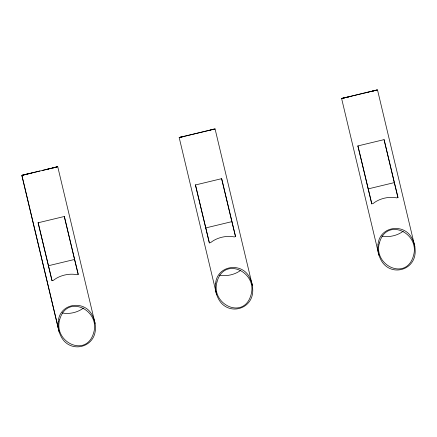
<?xml version="1.0" encoding="UTF-8"?>
<svg xmlns="http://www.w3.org/2000/svg" width="437" height="437" viewBox="0 0 437 437"><rect width="100%" height="100%" fill="white"/><g stroke="black" fill="none" stroke-linecap="round" stroke-linejoin="round"><path stroke-width="0.66" d="M95.075 323.44L57.744 166.743L50.714 168.458M216.512 294.232L179.181 137.535L184.103 136.333M252.4 285.629L215.07 128.931L210.142 130.139M377.492 89.902L370.472 91.612M25.073 174.56L22.773 175.128L26.733 174.205M211.847 129.723L214.146 129.155L211.879 129.68M344.826 97.708L342.526 98.276L344.793 97.757M52.817 167.95L56.821 166.967L52.861 167.895M346.53 97.293L341.608 98.494L378.939 255.192M372.57 91.104L376.574 90.115L372.614 91.043M28.88 173.636L21.855 175.346L58.367 328.635M26.575 174.194L31.317 173.047M31.256 173.057L39.833 170.998M42.722 170.386L50.829 168.436M183.895 136.377L210.394 130.029M45.612 169.693L48.338 169.037M210.344 130.095L183.851 136.448M348.518 96.812L368.091 92.185M346.328 97.342L348.633 96.785M368.036 92.196L370.587 91.584M362.541 93.442L365.43 92.748M362.552 93.436L348.464 96.888M38.128 222.777L64.321 216.484L78.218 274.425L76.912 274.742A18.518 10.592 -13.4 0 0 53.341 280.407L52.03 280.723L38.128 222.777L52.03 280.723M195.454 184.966L221.641 178.667L235.543 236.614L234.232 236.93A18.518 10.592 -13.4 0 0 210.667 242.595L209.356 242.912L195.454 184.966L209.356 242.912M357.887 145.925L384.074 139.632L397.976 197.579L396.665 197.89A18.518 10.592 -13.4 0 0 373.094 203.555L371.783 203.871L357.887 145.925L361.546 160.892M48.37 265.751L74.558 259.458L78.218 274.425M205.69 227.939L231.883 221.646L235.543 236.614M368.123 188.904L394.311 182.606L397.976 197.579M370.521 91.541L377.502 89.891L414.833 246.594M348.584 96.856L341.603 98.505M368.091 92.12L370.642 91.508M346.279 97.407L351.009 96.277M365.403 92.759L368.151 92.098M48.398 168.95L31.196 173.145M48.338 168.966L50.883 168.36M28.711 173.74L31.256 173.128M50.768 168.392L57.744 166.743M28.831 173.708L21.85 175.352L59.186 332.044M210.186 130.079L215.07 128.931M184.059 136.393L179.175 137.54M384.074 139.632L394.311 182.606M361.705 161.553L371.783 203.871M221.641 178.667L231.883 221.646M64.321 216.484L74.558 259.458M83.429 308.052A16.835 9.63 -13.4 0 1 62.163 312.908M240.754 270.241A16.835 9.63 -13.4 0 1 219.489 275.097M403.182 231.2A16.835 9.63 -13.4 0 1 381.916 236.056M58.236 321.703L58.05 325.155A27.444 25.772 -13.2 0 0 60.486 335.288C68.959 354.724 96.675 348.103 95.397 326.92A27.444 25.772 -13.2 0 0 92.961 316.787C86.018 299.318 59.536 302.437 58.236 321.703M215.561 283.892L215.37 287.344A27.444 25.772 -13.2 0 0 217.806 297.477C226.284 316.912 254.001 310.292 252.723 289.108A27.444 25.772 -13.2 0 0 250.281 278.975C243.338 261.506 216.856 264.625 215.561 283.892M377.994 244.851L377.803 248.303A27.444 25.772 -13.2 0 0 380.239 258.442C388.712 277.872 416.428 271.251 415.15 250.073A27.444 25.772 -13.2 0 0 412.714 239.935C405.771 222.466 379.289 225.585 377.994 244.851M59.634 319.818C53.232 342.373 86.826 358.444 93.813 332.262C100.215 309.702 66.615 293.631 59.634 319.818M216.954 282.007C210.558 304.562 244.152 320.632 251.133 294.451C257.535 271.89 223.941 255.82 216.954 282.007M379.387 242.967C372.985 265.527 406.585 281.592 413.566 255.41C419.968 232.85 386.368 216.785 379.387 242.967M180.361 137.245L180.099 137.316L182.36 136.792L180.361 137.245"/></g></svg>
